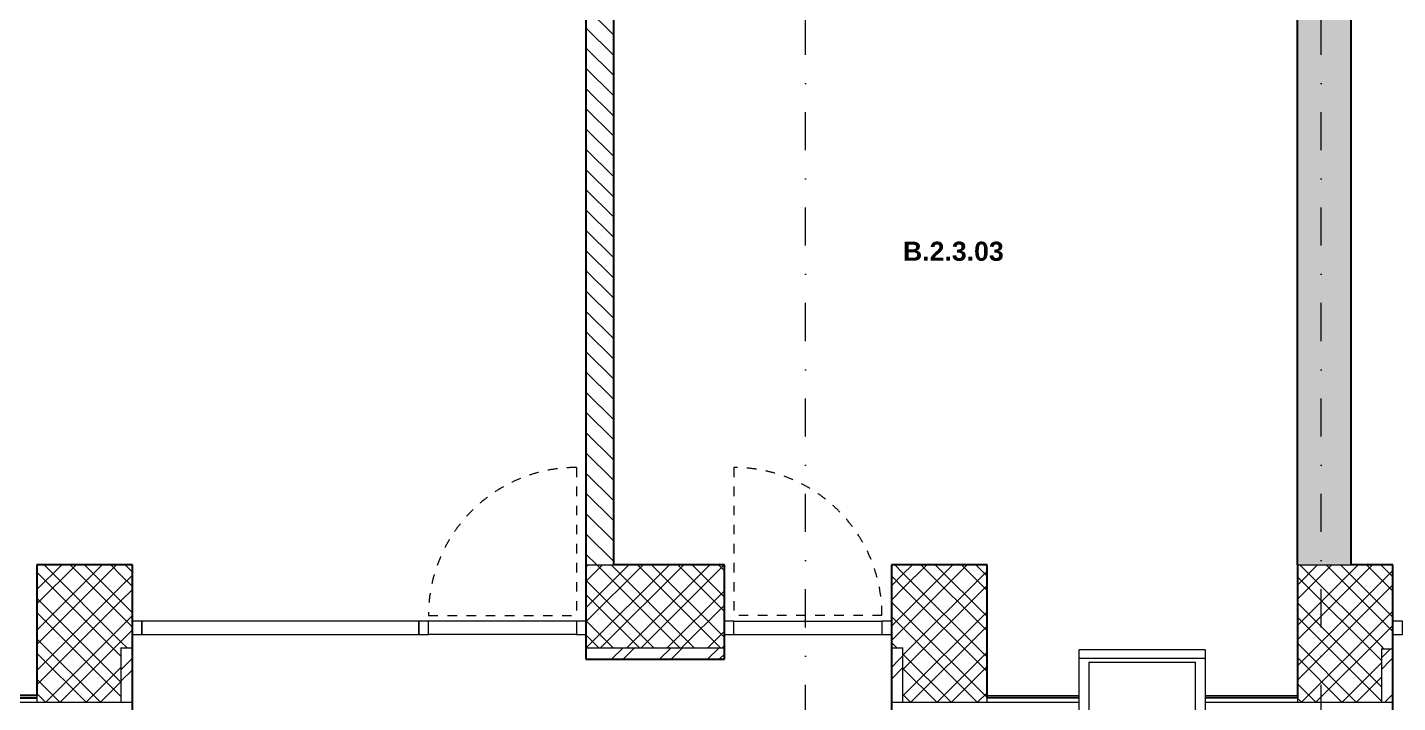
# Model space of a CAD drawing. Header units: millimetres. Extents: x -9163 to 49400, y 40309 to 58543.
# Drawn here: x 8496 to 15671, y 44016 to 47554 of the extents above; entities that cross this region are included whole.
import ezdxf

# ---------------------------------------------------------------- set-up
doc = ezdxf.new("R2010")
doc.units = ezdxf.units.MM
doc.linetypes.add('UDL_2NP_B$0$HA_Dash_2mm-S1mm', pattern=[100, 50, -50])
doc.linetypes.add('UDL_2NP_B$0$HA_DashDot_10mm-S3mm', pattern=[500, 200, -150, 0, -150])
for name, color, linetype, lineweight in [('ABMV_det-koty 10', 140, 'Continuous', 5), ('UDL_2NP_B$0$A-AREA-____-IDEN', 252, 'Continuous', 9), ('UDL_2NP_B$0$A-DOOR-____-OTLN', 252, 'Continuous', 9), ('UDL_2NP_B$0$A-GLAZ-____-OTLN', 252, 'Continuous', 5), ('UDL_2NP_B$0$A-GLAZ-CURT-MCUT', 252, 'Continuous', 5), ('UDL_2NP_B$0$A-GLAZ-CURT-OTLN', 252, 'Continuous', 5), ('UDL_2NP_B$0$A-GLAZ-CWMG-MCUT', 252, 'Continuous', 5), ('UDL_2NP_B$0$A-GLAZ-CWMG-OTLN', 252, 'Continuous', 5), ('UDL_2NP_B$0$A-ROOF-____-MCUT', 252, 'Continuous', 25), ('UDL_2NP_B$0$A-WALL-____-MCUT', 252, 'Continuous', 9), ('UDL_2NP_B$0$A-WALL-____-OTLN', 252, 'Continuous', 9), ('UDL_2NP_B$0$A-WALL-____-PATT', 252, 'Continuous', 25), ('UDL_2NP_B$0$I-WALL-____-MCUT', 252, 'Continuous', 25), ('UDL_2NP_B$0$S-GRID-____-OTLN', 252, 'Continuous', 5)]:
    doc.layers.add(name, color=color, linetype=linetype, lineweight=lineweight)
doc.styles.add('UDL_2NP_B$0$Arial_B', font='arialbd.ttf', dxfattribs={"height": 100})
pattern_1 = [(45, (0, 0), (-106.066, 106.066), []), (45, (75, 0), (-106.066, 106.066), []), (315, (0, 0), (106.066, 106.066), []), (315, (75, 0), (106.066, 106.066), [])]
pattern_2 = [(45, (0, 0), (-125.7236, 125.7236), []), (45, (0, 190.5), (-125.7236, 125.7236), [])]

# ---------------------------------------------------------------- blocks, each defined once
blk = doc.blocks.new('UDL_2NP_B$0$Systémový panel - Sklo-1518044-UDL_2NP-B')
at = {"layer": 'UDL_2NP_B$0$A-GLAZ-CURT-MCUT'}
for p, q in [((725, 0), (-725, 0)), ((-725, 0), (-725, -70)), ((725, -70), (725, 0)), ((-725, -70), (725, -70))]:
    blk.add_line(p, q, dxfattribs=at)
blk = doc.blocks.new('UDL_2NP_B$0$Obdélníková příčel - 50x70mm EXT-1518045-UDL_2NP-B')
at = {"layer": 'UDL_2NP_B$0$A-GLAZ-CWMG-MCUT'}
for p, q in [((-50, 70), (0, 70)), ((-50, 0), (-50, 70)), ((0, 0), (-50, 0)), ((0, 70), (0, 0))]:
    blk.add_line(p, q, dxfattribs=at)
blk = doc.blocks.new('UDL_2NP_B$0$Obdélníková příčel - 50x70mm EXT-1518046-UDL_2NP-B')
at = {"layer": 'UDL_2NP_B$0$A-GLAZ-CWMG-MCUT'}
for p, q in [((0, 70), (-50, 70)), ((-50, 70), (-50, 0)), ((-50, 0), (0, 0)), ((0, 0), (0, 70))]:
    blk.add_line(p, q, dxfattribs=at)
blk = doc.blocks.new('UDL_2NP_B$0$ABMV_CW_Single_Swing_Generic - Ex_Glass_SKLOPNE-1553231-UDL_2NP-B')
at = {"layer": 'UDL_2NP_B$0$A-DOOR-____-OTLN', "linetype": 'UDL_2NP_B$0$HA_Dash_2mm-S1mm', "lineweight": 5}
for p in [(387.5, 805), (-387.5, 30)]:
    blk.add_line(p, (387.5, 30), dxfattribs=at)
blk.add_arc((387.5, 30), 775, 90, 180, dxfattribs=at)
blk = doc.blocks.new('UDL_2NP_B$0$Obdélníková příčel - 50x70mm EXT-1514239-UDL_2NP-B')
at = {"layer": 'UDL_2NP_B$0$A-GLAZ-CWMG-OTLN'}
for p, q in [((-1354.3, 44442.7), (-2129.3, 44442.7)), ((-1354.3, 44372.7), (-2129.3, 44372.7))]:
    blk.add_line(p, q, dxfattribs=at)
blk = doc.blocks.new('UDL_2NP_B$0$Obdélníková příčel - 50x70mm EXT-1518048-UDL_2NP-B')
at = {"layer": 'UDL_2NP_B$0$A-GLAZ-CWMG-MCUT'}
for p, q in [((-25, 70), (25, 70)), ((-25, 0), (-25, 70)), ((25, 0), (-25, 0)), ((25, 70), (25, 0))]:
    blk.add_line(p, q, dxfattribs=at)
blk = doc.blocks.new('UDL_2NP_B$0$Obdélníková příčel - 50x70mm EXT-1516296-UDL_2NP-B')
at = {"layer": 'UDL_2NP_B$0$A-GLAZ-CWMG-MCUT'}
for p, q in [((-50, 0), (0, 0)), ((-50, -70), (-50, 0)), ((0, 0), (0, -70)), ((0, -70), (-50, -70))]:
    blk.add_line(p, q, dxfattribs=at)
blk = doc.blocks.new('UDL_2NP_B$0$ABMV_CW_Single_Swing_Generic - Ex_Glass_SKLOPNE-1553232-UDL_2NP-B')
at = {"layer": 'UDL_2NP_B$0$A-DOOR-____-OTLN', "linetype": 'UDL_2NP_B$0$HA_Dash_2mm-S1mm', "lineweight": 5}
for p in [(-387.5, -30), (387.5, -805)]:
    blk.add_line(p, (387.5, -30), dxfattribs=at)
blk.add_arc((387.5, -30), 775, 180, 270, dxfattribs=at)
blk = doc.blocks.new('UDL_2NP_B$0$Obdélníková příčel - 50x70mm EXT-1514296-UDL_2NP-B')
at = {"layer": 'UDL_2NP_B$0$A-GLAZ-CWMG-OTLN'}
for p, q in [((2970.7, 44442.7), (3745.7, 44442.7)), ((2970.7, 44372.7), (3745.7, 44372.7))]:
    blk.add_line(p, q, dxfattribs=at)
blk = doc.blocks.new('UDL_2NP_B$0$Obdélníková příčel - 50x70mm EXT-1516295-UDL_2NP-B')
at = {"layer": 'UDL_2NP_B$0$A-GLAZ-CWMG-MCUT'}
for p, q in [((-25, 0), (25, 0)), ((-25, -70), (-25, 0)), ((25, 0), (25, -70)), ((25, -70), (-25, -70))]:
    blk.add_line(p, q, dxfattribs=at)
blk = doc.blocks.new('UDL_2NP_B$0$HA_WD_Roof_Generic - 660x1180-1525144-UDL_2NP-B')
at = {"layer": 'UDL_2NP_B$0$A-GLAZ-____-OTLN'}
for p, q in [((14003.2, 44246.6), (14003.2, 44292.7)), ((14663.2, 44292.7), (14003.2, 44292.7)), ((14663.2, 44292.7), (14663.2, 44246.6)), ((14003.2, 43789.3), (14003.2, 44246.6)), ((14663.2, 44246.6), (14003.2, 44246.6)), ((14053.2, 44227.2), (14053.2, 43808.7)), ((14053.2, 44227.2), (14613.2, 44227.2)), ((14613.2, 43808.7), (14613.2, 44227.2)), ((14663.2, 44246.6), (14663.2, 43789.3)), ((14663.2, 43789.3), (14003.2, 43789.3)), ((14053.2, 43817.9), (14613.2, 43817.9)), ((14053.2, 43808.7), (14613.2, 43808.7))]:
    blk.add_line(p, q, dxfattribs=at)
blk = doc.blocks.new('UDL_2NP_B')
at = {"layer": 'UDL_2NP_B$0$A-WALL-____-PATT', "lineweight": 5}
blk.add_hatch(color=256, dxfattribs=at).paths.add_polyline_path([(15145.7, 44737.7), (15425.7, 44737.7), (15425.7, 50957.7), (15145.7, 50957.7), (15145.7, 45190)])
h = blk.add_hatch(dxfattribs=at)
h.set_pattern_fill('FP_3', color=256, style=0, pattern_type=2)
h.set_pattern_definition([(135, (0, 0), (-53.03301, -53.03301), [])])
h.paths.add_polyline_path([(11565.7, 44737.7), (11565.7, 48427.7), (11420.7, 48427.7), (11420.7, 44737.7)])
h = blk.add_hatch(dxfattribs=at)
h.set_pattern_fill('FP_1', color=256, style=0, pattern_type=2)
h.set_pattern_definition(pattern_1)
h.paths.add_polyline_path([(8985.7, 44016.4), (8985.7, 44737.7), (8545.7, 44737.7), (8545.7, 44016.4)])
h = blk.add_hatch(dxfattribs=at)
h.set_pattern_fill('FP_1', color=256, style=0, pattern_type=2)
h.set_pattern_definition(pattern_1)
h.paths.add_polyline_path([(11420.7, 44302.7), (12145.7, 44302.7), (12145.7, 44737.7), (11420.7, 44737.7)])
h.paths.add_polyline_path([(13080.7, 44302.7), (13080.7, 44737.7), (13020.7, 44737.7), (13020.7, 44302.7)])
h.paths.add_polyline_path([(9045.7, 44302.7), (9045.7, 44737.7), (8985.7, 44737.7), (8985.7, 44302.7)])
h = blk.add_hatch(dxfattribs=at)
h.set_pattern_fill('FP_1', color=256, style=0, pattern_type=2)
h.set_pattern_definition(pattern_1)
h.paths.add_polyline_path([(13080.7, 44016.4), (13520.7, 44016.4), (13520.7, 44737.7), (13080.7, 44737.7), (13080.7, 44040.8)])
h = blk.add_hatch(dxfattribs=at)
h.set_pattern_fill('FP_1', color=256, style=0, pattern_type=2)
h.set_pattern_definition(pattern_1)
h.paths.add_polyline_path([(15585.7, 44016.4), (15585.7, 44737.7), (15145.7, 44737.7), (15145.7, 44016.4), (15190, 44016.4)])
h = blk.add_hatch(dxfattribs=at)
h.set_pattern_fill('FP_1', color=256, style=0, pattern_type=2)
h.set_pattern_definition(pattern_1)
h.paths.add_polyline_path([(15645.7, 44297.7), (15645.7, 44737.7), (15585.7, 44737.7), (15585.7, 44297.7)])
h.paths.add_polyline_path([(18080.7, 44297.7), (18080.7, 44737.7), (18020.7, 44737.7), (18020.7, 44297.7)])
h = blk.add_hatch(dxfattribs=at)
h.set_pattern_fill('FP_5', color=256, style=0, pattern_type=2)
h.set_pattern_definition(pattern_2)
h.paths.add_polyline_path([(13080.7, 44242.7), (13080.7, 44302.7), (13020.7, 44302.7), (13020.7, 44242.7)])
h.paths.add_polyline_path([(9045.7, 44242.7), (9045.7, 44302.7), (8985.7, 44302.7), (8985.7, 44242.7)])
h.paths.add_polyline_path([(12145.7, 44242.7), (12145.7, 44302.7), (11420.7, 44302.7), (11420.7, 44242.7)])
h = blk.add_hatch(dxfattribs=at)
h.set_pattern_fill('FP_5', color=256, style=0, pattern_type=2)
h.set_pattern_definition(pattern_2)
h.paths.add_polyline_path([(15585.7, 44237.7), (15645.7, 44237.7), (15645.7, 44297.7), (15585.7, 44297.7)])
h.paths.add_polyline_path([(18080.7, 44237.7), (18080.7, 44297.7), (18020.7, 44297.7), (18020.7, 44237.7)])
h = blk.add_hatch(dxfattribs=at)
h.set_pattern_fill('FP_5', color=256, style=0, pattern_type=2)
h.set_pattern_definition(pattern_2)
h.paths.add_polyline_path([(9045.7, 44016.4), (9045.7, 44242.7), (8985.7, 44242.7), (8985.7, 44016.4)])
h = blk.add_hatch(dxfattribs=at)
h.set_pattern_fill('FP_5', color=256, style=0, pattern_type=2)
h.set_pattern_definition(pattern_2)
h.paths.add_polyline_path([(13080.7, 44016.4), (13080.7, 44242.7), (13020.7, 44242.7), (13020.7, 44016.4)])
h = blk.add_hatch(dxfattribs=at)
h.set_pattern_fill('FP_5', color=256, style=0, pattern_type=2)
h.set_pattern_definition(pattern_2)
h.paths.add_polyline_path([(15645.7, 44016.4), (15645.7, 44237.7), (15585.7, 44237.7), (15585.7, 44016.4)])
at = {"layer": 'UDL_2NP_B$0$A-ROOF-____-MCUT', "lineweight": 9}
for p, q in [((9045.7, 44016.4), (5295.7, 44016.4)), ((14003.2, 44016.4), (13020.7, 44016.4)), ((15645.7, 44016.4), (14663.2, 44016.4))]:
    blk.add_line(p, q, dxfattribs=at)
at = {"layer": 'UDL_2NP_B$0$A-ROOF-____-MCUT'}
for p, q in [((9045.7, 43560.8), (9045.7, 44016.4)), ((13020.7, 44016.4), (13020.7, 43560.8)), ((14003.2, 44040.8), (13520.7, 44040.8)), ((15145.7, 44040.8), (14663.2, 44040.8)), ((15645.7, 43560.8), (15645.7, 44016.4))]:
    blk.add_line(p, q, dxfattribs=at)
at = {"layer": 'UDL_2NP_B$0$A-WALL-____-MCUT', "lineweight": 25}
for p, q in [((9045.7, 44737.7), (8545.7, 44737.7)), ((8545.7, 44737.7), (8545.7, 44052.7)), ((9045.7, 44302.7), (9045.7, 44737.7)), ((11420.7, 44737.7), (11420.7, 44302.7)), ((12145.7, 44737.7), (11565.7, 44737.7)), ((12145.7, 44302.7), (12145.7, 44737.7)), ((13520.7, 44737.7), (13020.7, 44737.7)), ((13020.7, 44737.7), (13020.7, 44302.7)), ((13520.7, 44040.8), (13520.7, 44737.7)), ((15145.7, 44737.7), (15145.7, 44040.8)), ((15645.7, 44737.7), (15425.7, 44737.7)), ((15645.7, 44297.7), (15645.7, 44737.7)), ((8545.7, 44052.7), (5796, 44052.7)), ((5796, 44040.8), (8545.7, 44040.8)), ((9045.7, 44016.4), (9045.7, 44040.8)), ((13020.7, 44040.8), (13020.7, 44016.4)), ((15645.7, 44016.4), (15645.7, 44040.8))]:
    blk.add_line(p, q, dxfattribs=at)
at = {"layer": 'UDL_2NP_B$0$A-WALL-____-MCUT'}
for p, q in [((11420.7, 44737.7), (11565.7, 44737.7)), ((15145.7, 44737.7), (15425.7, 44737.7)), ((8985.7, 44302.7), (9045.7, 44302.7)), ((8985.7, 44302.7), (8985.7, 44016.4)), ((11420.7, 44302.7), (12145.7, 44302.7)), ((13020.7, 44302.7), (13080.7, 44302.7)), ((13080.7, 44016.4), (13080.7, 44302.7)), ((15585.7, 44297.7), (15645.7, 44297.7)), ((15585.7, 44297.7), (15585.7, 44016.4)), ((8545.7, 44052.7), (8545.7, 44016.4)), ((13520.7, 44016.4), (13520.7, 44040.8)), ((15145.7, 44040.8), (15145.7, 44016.4))]:
    blk.add_line(p, q, dxfattribs=at)
at = {"layer": 'UDL_2NP_B$0$A-WALL-____-OTLN'}
for p, q in [((13520.7, 44052.7), (14003.2, 44052.7)), ((14663.2, 44052.7), (15145.7, 44052.7))]:
    blk.add_line(p, q, dxfattribs=at)
at = {"layer": 'UDL_2NP_B$0$I-WALL-____-MCUT'}
for p, q in [((15425.7, 48502.7), (15425.7, 44737.7)), ((11420.7, 48427.7), (11420.7, 44737.7)), ((11565.7, 44737.7), (11565.7, 48427.7)), ((15145.7, 44737.7), (15145.7, 47757.7)), ((9045.7, 44040.8), (9045.7, 44302.7)), ((11420.7, 44302.7), (11420.7, 44242.7)), ((12145.7, 44242.7), (12145.7, 44302.7)), ((13020.7, 44302.7), (13020.7, 44040.8)), ((15645.7, 44040.8), (15645.7, 44297.7)), ((11420.7, 44242.7), (12145.7, 44242.7))]:
    blk.add_line(p, q, dxfattribs=at)
at = {"layer": 'UDL_2NP_B$0$S-GRID-____-OTLN', "linetype": 'UDL_2NP_B$0$HA_DashDot_10mm-S3mm', "lineweight": 9}
for p, q in [((12570.7, 41909.2), (12570.7, 56942.9)), ((15270.7, 41909.2), (15270.7, 56942.9))]:
    blk.add_line(p, q, dxfattribs=at)
at = {"layer": 'UDL_2NP_B$0$A-DOOR-____-OTLN'}
blk.add_blockref('UDL_2NP_B$0$ABMV_CW_Single_Swing_Generic - Ex_Glass_SKLOPNE-1553231-UDL_2NP-B', (10983.2, 44442.7), dxfattribs=at)
at = {"layer": 'UDL_2NP_B$0$A-DOOR-____-OTLN', "rotation": 180}
blk.add_blockref('UDL_2NP_B$0$ABMV_CW_Single_Swing_Generic - Ex_Glass_SKLOPNE-1553232-UDL_2NP-B', (12583.2, 44442.7), dxfattribs=at)
at = {"layer": 'UDL_2NP_B$0$A-GLAZ-____-OTLN'}
blk.add_blockref('UDL_2NP_B$0$HA_WD_Roof_Generic - 660x1180-1525144-UDL_2NP-B', (0, 0), dxfattribs=at)
at = {"layer": 'UDL_2NP_B$0$A-GLAZ-CURT-OTLN'}
blk.add_blockref('UDL_2NP_B$0$Systémový panel - Sklo-1518044-UDL_2NP-B', (9820.7, 44442.7), dxfattribs=at)
at = {"layer": 'UDL_2NP_B$0$A-GLAZ-CWMG-OTLN', "rotation": 180}
blk.add_blockref('UDL_2NP_B$0$Obdélníková příčel - 50x70mm EXT-1518046-UDL_2NP-B', (9045.7, 44442.7), dxfattribs=at)
at = {"layer": 'UDL_2NP_B$0$A-GLAZ-CWMG-OTLN', "extrusion": (0, 0, -1), "rotation": 180}
for name, p in [('UDL_2NP_B$0$Obdélníková příčel - 50x70mm EXT-1518048-UDL_2NP-B', (-10570.7, 44442.7)), ('UDL_2NP_B$0$Obdélníková příčel - 50x70mm EXT-1518045-UDL_2NP-B', (-11420.7, 44442.7))]:
    blk.add_blockref(name, p, dxfattribs=at)
at = {"layer": 'UDL_2NP_B$0$A-GLAZ-CWMG-OTLN'}
for name, p in [('UDL_2NP_B$0$Obdélníková příčel - 50x70mm EXT-1514239-UDL_2NP-B', (12725, 0)), ('UDL_2NP_B$0$Obdélníková příčel - 50x70mm EXT-1514296-UDL_2NP-B', (9225, 0))]:
    blk.add_blockref(name, p, dxfattribs=at)
at = {"layer": 'UDL_2NP_B$0$A-GLAZ-CWMG-OTLN', "extrusion": (0, 0, -1)}
for name, p in [('UDL_2NP_B$0$Obdélníková příčel - 50x70mm EXT-1516296-UDL_2NP-B', (-12145.7, 44442.7)), ('UDL_2NP_B$0$Obdélníková příčel - 50x70mm EXT-1516295-UDL_2NP-B', (-12995.7, 44442.7)), ('UDL_2NP_B$0$Obdélníková příčel - 50x70mm EXT-1516296-UDL_2NP-B', (-15645.7, 44442.7))]:
    blk.add_blockref(name, p, dxfattribs=at)
at = {"layer": 'UDL_2NP_B$0$A-AREA-____-IDEN', "lineweight": 5, "insert": (13080.3, 46430.8), "char_height": 100, "width": 653.375, "attachment_point": 1, "style": 'UDL_2NP_B$0$Arial_B'}
blk.add_mtext('B.2.3.03', dxfattribs=at)

msp = doc.modelspace()

# ---------------------------------------------------------------- block references
at = {"layer": 'ABMV_det-koty 10'}
msp.add_blockref('UDL_2NP_B', (0, 0), dxfattribs=at)

doc.saveas('drawing.dxf')
